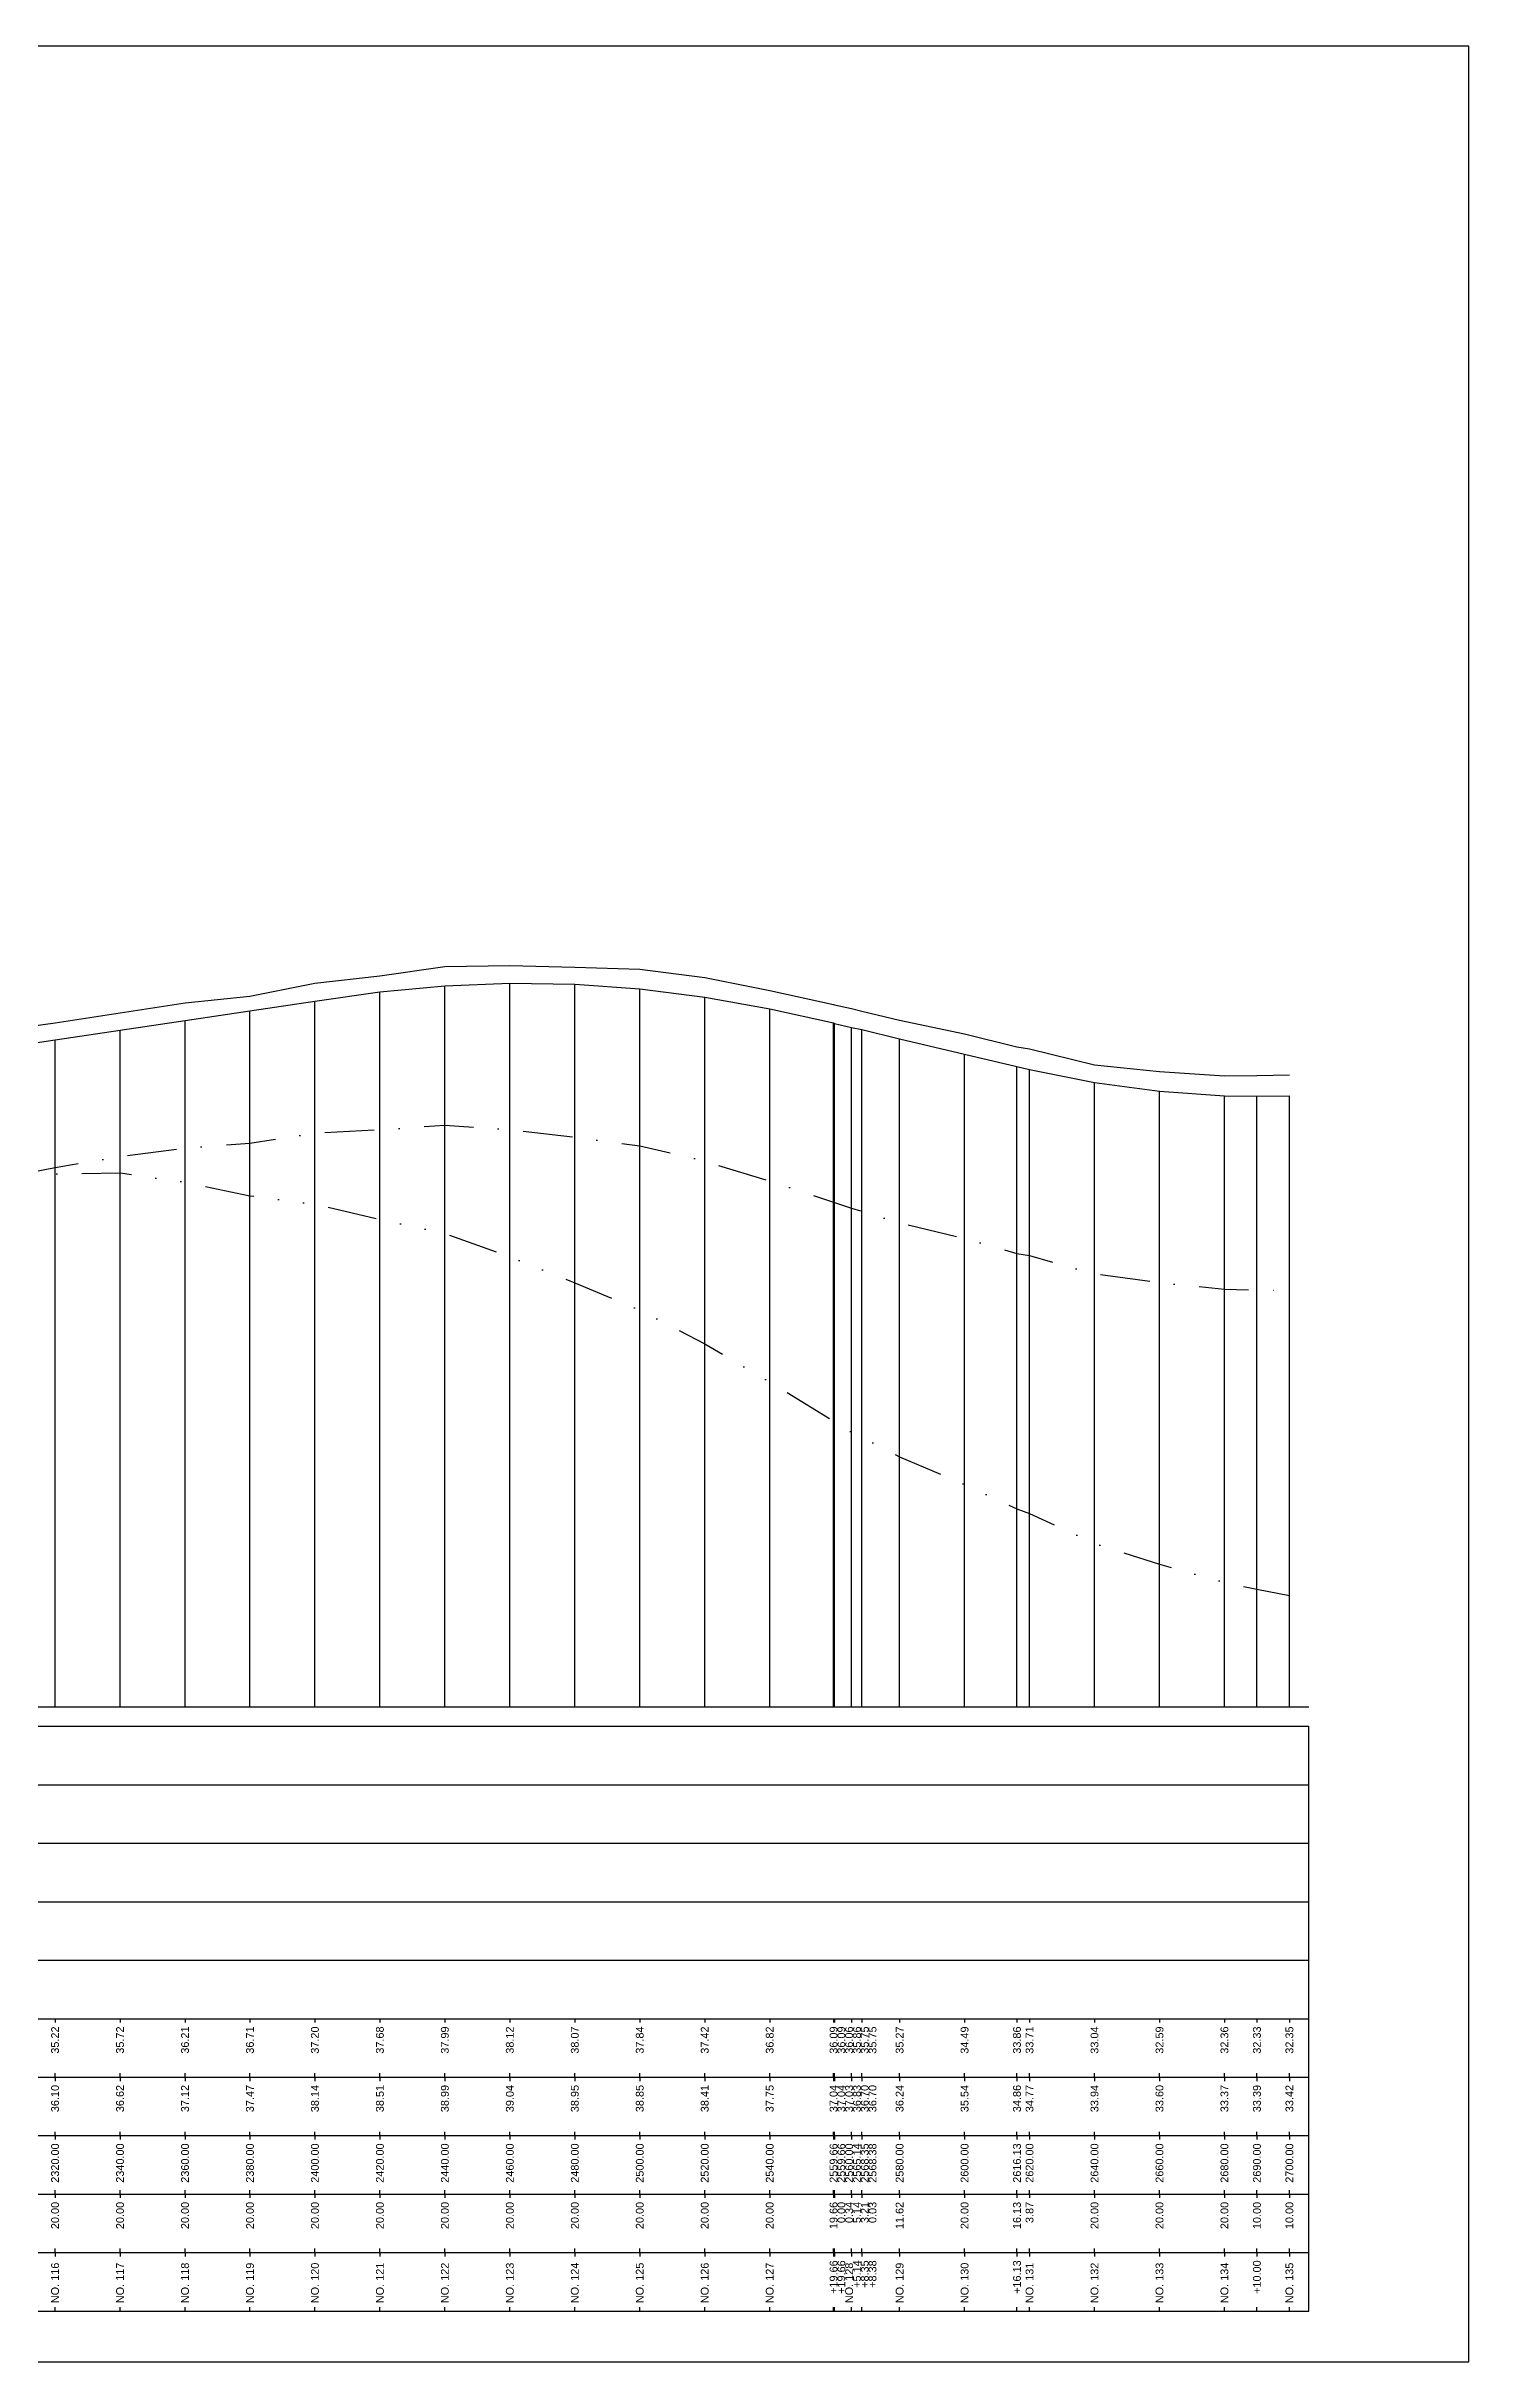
# Model space of a CAD drawing. Header units: millimetres. Extents: x -7351 to 135086, y 1419 to 5643.
# Drawn here: x 77766 to 78131, y 1419 to 2013 of the extents above; entities that cross this region are included whole.
import ezdxf
from ezdxf.enums import TextEntityAlignment as Align

# ---------------------------------------------------------------- set-up
doc = ezdxf.new("R2010")
doc.units = ezdxf.units.MM
doc.linetypes.add('DASHDOT', pattern=[25.4, 12.7, -6.35, 0, -6.35])
doc.linetypes.add('DIVIDE', pattern=[31.75, 12.7, -6.35, 0, -6.35, 0, -6.35])
for name, color, linetype in [('KZ_종단_계획선', 1, 'Continuous'), ('KZ_종단_도각', 7, 'Continuous'), ('KZ_종단_수직선', 7, 'Continuous'), ('KZ_종단_암선1', 56, 'DASHDOT'), ('KZ_종단_암선2', 4, 'DIVIDE'), ('KZ_종단_지반선', 3, 'Continuous'), ('KZ_종단_테이블문자', 7, 'Continuous'), ('KZ_종단_테이블선', 7, 'Continuous')]:
    doc.layers.add(name, color=color, linetype=linetype)
doc.styles.get("Standard").update_dxf_attribs({"font": 'arial.ttf'})

msp = doc.modelspace()

# ---------------------------------------------------------------- linework, layer by layer
at = {"layer": 'KZ_종단_계획선'}
msp.add_lwpolyline([(77752.03, 1755.67), (77768.69, 1758.15), (77785.36, 1760.64), (77802.03, 1763.1), (77818.69, 1765.58), (77835.36, 1768.06), (77852.03, 1770.43), (77868.69, 1772), (77885.36, 1772.66), (77902.03, 1772.4), (77918.69, 1771.22), (77935.36, 1769.14), (77952.03, 1766.13), (77968.41, 1762.48), (77968.41, 1762.48), (77968.69, 1762.32), (77972.98, 1761.32), (77975.65, 1760.78), (77975.68, 1760.77), (77985.36, 1758.41), (78002.03, 1754.49), (78015.47, 1751.33), (78018.69, 1750.57), (78035.36, 1747.21), (78052.03, 1744.97), (78068.69, 1743.83), (78077.03, 1743.68), (78085.36, 1743.81), (78085.36, 1743.81)], dxfattribs=at)
at = {"layer": 'KZ_종단_도각'}
msp.add_lwpolyline([(77290.36, 1419.04), (78131.36, 1419.04), (78131.36, 2013.04), (77290.36, 2013.04)], close=True, dxfattribs=at)
at = {"layer": 'KZ_종단_수직선'}
for p, q in [((77852.03, 1587.04), (77852.03, 1770.43)), ((77868.69, 1587.04), (77868.69, 1772)), ((77885.36, 1587.04), (77885.36, 1772.66)), ((77902.03, 1587.04), (77902.03, 1772.4)), ((77918.69, 1587.04), (77918.69, 1771.22)), ((77818.69, 1587.04), (77818.69, 1765.58)), ((77835.36, 1587.04), (77835.36, 1768.06)), ((77935.36, 1587.04), (77935.36, 1769.14)), ((77952.03, 1587.04), (77952.03, 1766.13)), ((77785.36, 1587.04), (77785.36, 1760.64)), ((77802.03, 1587.04), (77802.03, 1763.1)), ((77968.41, 1587.04), (77968.41, 1762.48)), ((77968.41, 1587.04), (77968.41, 1762.48)), ((77968.69, 1587.04), (77968.69, 1762.32)), ((77972.98, 1587.04), (77972.98, 1761.32)), ((77975.65, 1587.04), (77975.65, 1760.78)), ((77975.68, 1587.04), (77975.68, 1760.77)), ((77985.36, 1587.04), (77985.36, 1758.41)), ((77768.69, 1587.04), (77768.69, 1758.15)), ((78002.03, 1587.04), (78002.03, 1754.49)), ((78015.47, 1587.04), (78015.47, 1751.33)), ((78018.69, 1587.04), (78018.69, 1750.57)), ((78035.36, 1587.04), (78035.36, 1747.21)), ((78052.03, 1587.04), (78052.03, 1744.97)), ((78068.69, 1587.04), (78068.69, 1743.83)), ((78077.03, 1587.04), (78077.03, 1743.68)), ((78085.36, 1587.04), (78085.36, 1743.81))]:
    msp.add_line(p, q, dxfattribs=at)
at = {"layer": 'KZ_종단_암선1', "flags": 128}
msp.add_lwpolyline([(77335.36, 1697.44), (77352.03, 1695.67), (77368.69, 1693.34), (77385.36, 1691.21), (77402.03, 1689.69), (77418.69, 1687.37), (77435.36, 1685.09), (77452.03, 1682.51), (77463.75, 1681.64), (77463.75, 1681.64), (77463.75, 1681.64), (77463.75, 1681.64), (77463.75, 1681.64), (77463.75, 1681.64), (77466.52, 1681.44), (77466.52, 1681.44), (77466.52, 1681.44), (77466.52, 1681.44), (77468.69, 1681.27), (77469.29, 1681.21), (77469.29, 1681.21), (77469.29, 1681.21), (77469.29, 1681.21), (77469.29, 1681.21), (77469.29, 1681.21), (77473.43, 1680.76), (77485.36, 1680.63), (77502.03, 1680.58), (77518.69, 1682.03), (77535.36, 1683.25), (77552.03, 1680.24), (77568.69, 1685.35), (77585.36, 1686.52), (77602.03, 1688.97), (77618.69, 1692.84), (77635.36, 1700.17), (77652.03, 1703.24), (77668.69, 1706.27), (77685.36, 1709.38), (77702.03, 1711.83), (77718.69, 1714.52), (77735.36, 1718.68), (77752.03, 1722.16), (77768.69, 1725.38), (77785.36, 1728.26), (77802.03, 1730.42), (77818.69, 1731.63), (77835.36, 1734.21), (77852.03, 1735.1), (77868.69, 1736.29), (77885.36, 1735.15), (77902.03, 1733.18), (77918.69, 1730.98), (77935.36, 1727.05), (77952.03, 1721.92), (77968.41, 1716.51), (77968.41, 1716.51), (77968.69, 1716.42), (77972.98, 1714.95), (77975.65, 1714.15), (77975.68, 1714.14), (77985.36, 1711.25), (78002.03, 1707.19), (78015.47, 1703.36), (78018.69, 1702.8), (78035.36, 1698.12), (78052.03, 1695.9), (78068.69, 1694.2), (78077.03, 1694), (78085.36, 1693.89)], dxfattribs=at)
at = {"layer": 'KZ_종단_암선2', "flags": 128}
msp.add_lwpolyline([(77335.36, 1680.05), (77352.03, 1679.64), (77368.69, 1678.63), (77385.36, 1677.78), (77402.03, 1677.44), (77418.69, 1676.23), (77435.36, 1674.97), (77452.03, 1673.32), (77463.75, 1673.04), (77463.75, 1673.04), (77463.75, 1673.04), (77463.75, 1673.04), (77463.75, 1673.04), (77463.75, 1673.04), (77466.52, 1672.97), (77466.52, 1672.97), (77466.52, 1672.97), (77466.52, 1672.97), (77468.69, 1672.92), (77469.29, 1672.89), (77469.29, 1672.89), (77469.29, 1672.89), (77469.29, 1672.89), (77469.29, 1672.89), (77469.29, 1672.89), (77473.43, 1672.63), (77485.36, 1673.01), (77502.03, 1673.61), (77518.69, 1675.6), (77535.36, 1677.27), (77552.03, 1674.59), (77568.69, 1679.95), (77585.36, 1681.3), (77602.03, 1683.9), (77618.69, 1687.89), (77635.36, 1695.35), (77652.03, 1698.56), (77668.69, 1701.79), (77685.36, 1705.15), (77702.03, 1707.99), (77718.69, 1712.45), (77735.36, 1718.29), (77752.03, 1721.13), (77768.69, 1723.78), (77785.36, 1724.04), (77802.03, 1721.62), (77818.69, 1718.15), (77835.36, 1715.97), (77852.03, 1712.08), (77868.69, 1708.46), (77885.36, 1702.53), (77902.03, 1695.78), (77918.69, 1688.84), (77935.36, 1680.2), (77952.03, 1670.39), (77968.41, 1660.4), (77968.41, 1660.4), (77968.69, 1660.23), (77972.98, 1657.57), (77975.65, 1656.19), (77975.68, 1656.18), (77985.36, 1651.18), (78002.03, 1644.08), (78015.47, 1637.8), (78018.69, 1636.65), (78035.36, 1628.94), (78052.03, 1623.67), (78068.69, 1618.93), (78077.03, 1617.2), (78085.36, 1615.56)], dxfattribs=at)
at = {"layer": 'KZ_종단_지반선', "flags": 128}
msp.add_lwpolyline([(77752.03, 1760.21), (77768.69, 1762.52), (77785.36, 1765.12), (77802.03, 1767.63), (77818.69, 1769.39), (77835.36, 1772.73), (77852.03, 1774.6), (77868.69, 1776.98), (77885.36, 1777.23), (77902.03, 1776.8), (77918.69, 1776.27), (77935.36, 1774.11), (77952.03, 1770.81), (77968.41, 1767.23), (77968.41, 1767.23), (77968.69, 1767.17), (77972.98, 1766.18), (77975.65, 1765.54), (77975.68, 1765.54), (77985.36, 1763.23), (78002.03, 1759.72), (78015.47, 1756.33), (78018.69, 1755.87), (78035.36, 1751.74), (78052.03, 1750.06), (78068.69, 1748.9), (78077.03, 1748.98), (78085.36, 1749.15)], dxfattribs=at)
at = {"layer": 'KZ_종단_테이블선'}
for p, q in [((77315.36, 1587.04), (78090.36, 1587.04)), ((77315.36, 1582.04), (78090.36, 1582.04)), ((78090.36, 1567.04), (78090.36, 1582.04)), ((77315.36, 1567.04), (78090.36, 1567.04)), ((78090.36, 1552.04), (78090.36, 1567.04)), ((77315.36, 1552.04), (78090.36, 1552.04)), ((78090.36, 1537.04), (78090.36, 1552.04)), ((77315.36, 1537.04), (78090.36, 1537.04)), ((78090.36, 1522.04), (78090.36, 1537.04)), ((77315.36, 1522.04), (78090.36, 1522.04)), ((78090.36, 1507.04), (78090.36, 1522.04)), ((77315.36, 1507.04), (78090.36, 1507.04)), ((77768.69, 1507.04), (77768.69, 1506.04)), ((77785.36, 1507.04), (77785.36, 1506.04)), ((77802.03, 1507.04), (77802.03, 1506.04)), ((77818.69, 1507.04), (77818.69, 1506.04)), ((77835.36, 1507.04), (77835.36, 1506.04)), ((77852.03, 1507.04), (77852.03, 1506.04)), ((77868.69, 1507.04), (77868.69, 1506.04)), ((77885.36, 1507.04), (77885.36, 1506.04)), ((77902.03, 1507.04), (77902.03, 1506.04)), ((77918.69, 1507.04), (77918.69, 1506.04)), ((77935.36, 1507.04), (77935.36, 1506.04)), ((77952.03, 1507.04), (77952.03, 1506.04)), ((77968.41, 1507.04), (77968.41, 1506.04)), ((77968.41, 1507.04), (77968.41, 1506.04)), ((77968.69, 1507.04), (77968.69, 1506.04)), ((77972.98, 1507.04), (77972.98, 1506.04)), ((77975.65, 1507.04), (77975.65, 1506.04)), ((77975.68, 1507.04), (77975.68, 1506.04)), ((77985.36, 1507.04), (77985.36, 1506.04)), ((78002.03, 1507.04), (78002.03, 1506.04)), ((78015.47, 1507.04), (78015.47, 1506.04)), ((78018.69, 1507.04), (78018.69, 1506.04)), ((78035.36, 1507.04), (78035.36, 1506.04)), ((78052.03, 1507.04), (78052.03, 1506.04)), ((78068.69, 1507.04), (78068.69, 1506.04)), ((78077.03, 1507.04), (78077.03, 1506.04)), ((78085.36, 1507.04), (78085.36, 1506.04)), ((78090.36, 1492.04), (78090.36, 1507.04)), ((77315.36, 1492.04), (78090.36, 1492.04)), ((77768.69, 1492.04), (77768.69, 1493.04)), ((77768.69, 1492.04), (77768.69, 1491.04)), ((77785.36, 1492.04), (77785.36, 1493.04)), ((77785.36, 1492.04), (77785.36, 1491.04)), ((77802.03, 1492.04), (77802.03, 1493.04)), ((77802.03, 1492.04), (77802.03, 1491.04)), ((77818.69, 1492.04), (77818.69, 1493.04)), ((77818.69, 1492.04), (77818.69, 1491.04)), ((77835.36, 1492.04), (77835.36, 1493.04)), ((77835.36, 1492.04), (77835.36, 1491.04)), ((77852.03, 1492.04), (77852.03, 1493.04)), ((77852.03, 1492.04), (77852.03, 1491.04)), ((77868.69, 1492.04), (77868.69, 1493.04)), ((77868.69, 1492.04), (77868.69, 1491.04)), ((77885.36, 1492.04), (77885.36, 1493.04)), ((77885.36, 1492.04), (77885.36, 1491.04)), ((77902.03, 1492.04), (77902.03, 1493.04)), ((77902.03, 1492.04), (77902.03, 1491.04)), ((77918.69, 1492.04), (77918.69, 1493.04)), ((77918.69, 1492.04), (77918.69, 1491.04)), ((77935.36, 1492.04), (77935.36, 1493.04)), ((77935.36, 1492.04), (77935.36, 1491.04)), ((77952.03, 1492.04), (77952.03, 1493.04)), ((77952.03, 1492.04), (77952.03, 1491.04)), ((77968.41, 1492.04), (77968.41, 1493.04)), ((77968.41, 1492.04), (77968.41, 1493.04)), ((77968.41, 1492.04), (77968.41, 1491.04)), ((77968.41, 1492.04), (77968.41, 1491.04)), ((77968.69, 1492.04), (77968.69, 1493.04)), ((77968.69, 1492.04), (77968.69, 1491.04)), ((77972.98, 1492.04), (77972.98, 1493.04)), ((77972.98, 1492.04), (77972.98, 1491.04)), ((77975.65, 1492.04), (77975.65, 1493.04)), ((77975.65, 1492.04), (77975.65, 1491.04)), ((77975.68, 1492.04), (77975.68, 1493.04)), ((77975.68, 1492.04), (77975.68, 1491.04)), ((77985.36, 1492.04), (77985.36, 1493.04)), ((77985.36, 1492.04), (77985.36, 1491.04)), ((78002.03, 1492.04), (78002.03, 1493.04)), ((78002.03, 1492.04), (78002.03, 1491.04)), ((78015.47, 1492.04), (78015.47, 1493.04)), ((78015.47, 1492.04), (78015.47, 1491.04)), ((78018.69, 1492.04), (78018.69, 1493.04)), ((78018.69, 1492.04), (78018.69, 1491.04)), ((78035.36, 1492.04), (78035.36, 1493.04)), ((78035.36, 1492.04), (78035.36, 1491.04)), ((78052.03, 1492.04), (78052.03, 1493.04)), ((78052.03, 1492.04), (78052.03, 1491.04)), ((78068.69, 1492.04), (78068.69, 1493.04)), ((78068.69, 1492.04), (78068.69, 1491.04)), ((78077.03, 1492.04), (78077.03, 1493.04)), ((78077.03, 1492.04), (78077.03, 1491.04)), ((78085.36, 1492.04), (78085.36, 1493.04)), ((78085.36, 1492.04), (78085.36, 1491.04)), ((78090.36, 1477.04), (78090.36, 1492.04)), ((77315.36, 1477.04), (78090.36, 1477.04)), ((77768.69, 1477.04), (77768.69, 1478.04)), ((77768.69, 1477.04), (77768.69, 1476.04)), ((77785.36, 1477.04), (77785.36, 1478.04)), ((77785.36, 1477.04), (77785.36, 1476.04)), ((77802.03, 1477.04), (77802.03, 1478.04)), ((77802.03, 1477.04), (77802.03, 1476.04)), ((77818.69, 1477.04), (77818.69, 1478.04)), ((77818.69, 1477.04), (77818.69, 1476.04)), ((77835.36, 1477.04), (77835.36, 1478.04)), ((77835.36, 1477.04), (77835.36, 1476.04)), ((77852.03, 1477.04), (77852.03, 1478.04)), ((77852.03, 1477.04), (77852.03, 1476.04)), ((77868.69, 1477.04), (77868.69, 1478.04)), ((77868.69, 1477.04), (77868.69, 1476.04)), ((77885.36, 1477.04), (77885.36, 1478.04)), ((77885.36, 1477.04), (77885.36, 1476.04)), ((77902.03, 1477.04), (77902.03, 1478.04)), ((77902.03, 1477.04), (77902.03, 1476.04)), ((77918.69, 1477.04), (77918.69, 1478.04)), ((77918.69, 1477.04), (77918.69, 1476.04)), ((77935.36, 1477.04), (77935.36, 1478.04)), ((77935.36, 1477.04), (77935.36, 1476.04)), ((77952.03, 1477.04), (77952.03, 1478.04)), ((77952.03, 1477.04), (77952.03, 1476.04)), ((77968.41, 1477.04), (77968.41, 1478.04)), ((77968.41, 1477.04), (77968.41, 1478.04)), ((77968.41, 1477.04), (77968.41, 1476.04)), ((77968.41, 1477.04), (77968.41, 1476.04)), ((77968.69, 1477.04), (77968.69, 1478.04)), ((77968.69, 1477.04), (77968.69, 1476.04)), ((77972.98, 1477.04), (77972.98, 1478.04)), ((77972.98, 1477.04), (77972.98, 1476.04)), ((77975.65, 1477.04), (77975.65, 1478.04)), ((77975.65, 1477.04), (77975.65, 1476.04)), ((77975.68, 1477.04), (77975.68, 1478.04)), ((77975.68, 1477.04), (77975.68, 1476.04)), ((77985.36, 1477.04), (77985.36, 1478.04)), ((77985.36, 1477.04), (77985.36, 1476.04)), ((78002.03, 1477.04), (78002.03, 1478.04)), ((78002.03, 1477.04), (78002.03, 1476.04)), ((78015.47, 1477.04), (78015.47, 1478.04)), ((78015.47, 1477.04), (78015.47, 1476.04)), ((78018.69, 1477.04), (78018.69, 1478.04)), ((78018.69, 1477.04), (78018.69, 1476.04)), ((78035.36, 1477.04), (78035.36, 1478.04)), ((78035.36, 1477.04), (78035.36, 1476.04)), ((78052.03, 1477.04), (78052.03, 1478.04)), ((78052.03, 1477.04), (78052.03, 1476.04)), ((78068.69, 1477.04), (78068.69, 1478.04)), ((78068.69, 1477.04), (78068.69, 1476.04)), ((78077.03, 1477.04), (78077.03, 1478.04)), ((78077.03, 1477.04), (78077.03, 1476.04)), ((78085.36, 1477.04), (78085.36, 1478.04)), ((78085.36, 1477.04), (78085.36, 1476.04)), ((78090.36, 1462.04), (78090.36, 1477.04)), ((77315.36, 1462.04), (78090.36, 1462.04)), ((77768.69, 1462.04), (77768.69, 1463.04)), ((77768.69, 1462.04), (77768.69, 1461.04)), ((77785.36, 1462.04), (77785.36, 1463.04)), ((77785.36, 1462.04), (77785.36, 1461.04)), ((77802.03, 1462.04), (77802.03, 1463.04)), ((77802.03, 1462.04), (77802.03, 1461.04)), ((77818.69, 1462.04), (77818.69, 1463.04)), ((77818.69, 1462.04), (77818.69, 1461.04)), ((77835.36, 1462.04), (77835.36, 1463.04)), ((77835.36, 1462.04), (77835.36, 1461.04)), ((77852.03, 1462.04), (77852.03, 1463.04)), ((77852.03, 1462.04), (77852.03, 1461.04)), ((77868.69, 1462.04), (77868.69, 1463.04)), ((77868.69, 1462.04), (77868.69, 1461.04)), ((77885.36, 1462.04), (77885.36, 1463.04)), ((77885.36, 1462.04), (77885.36, 1461.04)), ((77902.03, 1462.04), (77902.03, 1463.04)), ((77902.03, 1462.04), (77902.03, 1461.04)), ((77918.69, 1462.04), (77918.69, 1463.04)), ((77918.69, 1462.04), (77918.69, 1461.04)), ((77935.36, 1462.04), (77935.36, 1463.04)), ((77935.36, 1462.04), (77935.36, 1461.04)), ((77952.03, 1462.04), (77952.03, 1463.04)), ((77952.03, 1462.04), (77952.03, 1461.04)), ((77968.41, 1462.04), (77968.41, 1463.04)), ((77968.41, 1462.04), (77968.41, 1463.04)), ((77968.41, 1462.04), (77968.41, 1461.04)), ((77968.41, 1462.04), (77968.41, 1461.04)), ((77968.69, 1462.04), (77968.69, 1463.04)), ((77968.69, 1462.04), (77968.69, 1461.04)), ((77972.98, 1462.04), (77972.98, 1463.04)), ((77972.98, 1462.04), (77972.98, 1461.04)), ((77975.65, 1462.04), (77975.65, 1463.04)), ((77975.65, 1462.04), (77975.65, 1461.04)), ((77975.68, 1462.04), (77975.68, 1463.04)), ((77975.68, 1462.04), (77975.68, 1461.04)), ((77985.36, 1462.04), (77985.36, 1463.04)), ((77985.36, 1462.04), (77985.36, 1461.04)), ((78002.03, 1462.04), (78002.03, 1463.04)), ((78002.03, 1462.04), (78002.03, 1461.04)), ((78015.47, 1462.04), (78015.47, 1463.04)), ((78015.47, 1462.04), (78015.47, 1461.04)), ((78018.69, 1462.04), (78018.69, 1463.04)), ((78018.69, 1462.04), (78018.69, 1461.04)), ((78035.36, 1462.04), (78035.36, 1463.04)), ((78035.36, 1462.04), (78035.36, 1461.04)), ((78052.03, 1462.04), (78052.03, 1463.04)), ((78052.03, 1462.04), (78052.03, 1461.04)), ((78068.69, 1462.04), (78068.69, 1463.04)), ((78068.69, 1462.04), (78068.69, 1461.04)), ((78077.03, 1462.04), (78077.03, 1463.04)), ((78077.03, 1462.04), (78077.03, 1461.04)), ((78085.36, 1462.04), (78085.36, 1463.04)), ((78085.36, 1462.04), (78085.36, 1461.04)), ((78090.36, 1447.04), (78090.36, 1462.04)), ((77315.36, 1447.04), (78090.36, 1447.04)), ((77768.69, 1447.04), (77768.69, 1448.04)), ((77768.69, 1447.04), (77768.69, 1446.04)), ((77785.36, 1447.04), (77785.36, 1448.04)), ((77785.36, 1447.04), (77785.36, 1446.04)), ((77802.03, 1447.04), (77802.03, 1448.04)), ((77802.03, 1447.04), (77802.03, 1446.04)), ((77818.69, 1447.04), (77818.69, 1448.04)), ((77818.69, 1447.04), (77818.69, 1446.04)), ((77835.36, 1447.04), (77835.36, 1448.04)), ((77835.36, 1447.04), (77835.36, 1446.04)), ((77852.03, 1447.04), (77852.03, 1448.04)), ((77852.03, 1447.04), (77852.03, 1446.04)), ((77868.69, 1447.04), (77868.69, 1448.04)), ((77868.69, 1447.04), (77868.69, 1446.04)), ((77885.36, 1447.04), (77885.36, 1448.04)), ((77885.36, 1447.04), (77885.36, 1446.04)), ((77902.03, 1447.04), (77902.03, 1448.04)), ((77902.03, 1447.04), (77902.03, 1446.04)), ((77918.69, 1447.04), (77918.69, 1448.04)), ((77918.69, 1447.04), (77918.69, 1446.04)), ((77935.36, 1447.04), (77935.36, 1448.04)), ((77935.36, 1447.04), (77935.36, 1446.04)), ((77952.03, 1447.04), (77952.03, 1448.04)), ((77952.03, 1447.04), (77952.03, 1446.04)), ((77968.41, 1447.04), (77968.41, 1448.04)), ((77968.41, 1447.04), (77968.41, 1448.04)), ((77968.41, 1447.04), (77968.41, 1446.04)), ((77968.41, 1447.04), (77968.41, 1446.04)), ((77968.69, 1447.04), (77968.69, 1448.04)), ((77968.69, 1447.04), (77968.69, 1446.04)), ((77972.98, 1447.04), (77972.98, 1448.04)), ((77972.98, 1447.04), (77972.98, 1446.04)), ((77975.65, 1447.04), (77975.65, 1448.04)), ((77975.65, 1447.04), (77975.65, 1446.04)), ((77975.68, 1447.04), (77975.68, 1448.04)), ((77975.68, 1447.04), (77975.68, 1446.04)), ((77985.36, 1447.04), (77985.36, 1448.04)), ((77985.36, 1447.04), (77985.36, 1446.04)), ((78002.03, 1447.04), (78002.03, 1448.04)), ((78002.03, 1447.04), (78002.03, 1446.04)), ((78015.47, 1447.04), (78015.47, 1448.04)), ((78015.47, 1447.04), (78015.47, 1446.04)), ((78018.69, 1447.04), (78018.69, 1448.04)), ((78018.69, 1447.04), (78018.69, 1446.04)), ((78035.36, 1447.04), (78035.36, 1448.04)), ((78035.36, 1447.04), (78035.36, 1446.04)), ((78052.03, 1447.04), (78052.03, 1448.04)), ((78052.03, 1447.04), (78052.03, 1446.04)), ((78068.69, 1447.04), (78068.69, 1448.04)), ((78068.69, 1447.04), (78068.69, 1446.04)), ((78077.03, 1447.04), (78077.03, 1448.04)), ((78077.03, 1447.04), (78077.03, 1446.04)), ((78085.36, 1447.04), (78085.36, 1448.04)), ((78085.36, 1447.04), (78085.36, 1446.04)), ((78090.36, 1432.04), (78090.36, 1447.04)), ((77315.36, 1432.04), (78090.36, 1432.04)), ((77768.69, 1432.04), (77768.69, 1433.04)), ((77785.36, 1432.04), (77785.36, 1433.04)), ((77802.03, 1432.04), (77802.03, 1433.04)), ((77818.69, 1432.04), (77818.69, 1433.04)), ((77835.36, 1432.04), (77835.36, 1433.04)), ((77852.03, 1432.04), (77852.03, 1433.04)), ((77868.69, 1432.04), (77868.69, 1433.04)), ((77885.36, 1432.04), (77885.36, 1433.04)), ((77902.03, 1432.04), (77902.03, 1433.04)), ((77918.69, 1432.04), (77918.69, 1433.04)), ((77935.36, 1432.04), (77935.36, 1433.04)), ((77952.03, 1432.04), (77952.03, 1433.04)), ((77968.41, 1432.04), (77968.41, 1433.04)), ((77968.41, 1432.04), (77968.41, 1433.04)), ((77968.69, 1432.04), (77968.69, 1433.04)), ((77972.98, 1432.04), (77972.98, 1433.04)), ((77975.65, 1432.04), (77975.65, 1433.04)), ((77975.68, 1432.04), (77975.68, 1433.04)), ((77985.36, 1432.04), (77985.36, 1433.04)), ((78002.03, 1432.04), (78002.03, 1433.04)), ((78015.47, 1432.04), (78015.47, 1433.04)), ((78018.69, 1432.04), (78018.69, 1433.04)), ((78035.36, 1432.04), (78035.36, 1433.04)), ((78052.03, 1432.04), (78052.03, 1433.04)), ((78068.69, 1432.04), (78068.69, 1433.04)), ((78077.03, 1432.04), (78077.03, 1433.04)), ((78085.36, 1432.04), (78085.36, 1433.04))]:
    msp.add_line(p, q, dxfattribs=at)

# ---------------------------------------------------------------- texts
at = {"layer": 'KZ_종단_테이블문자'}
for s, p in [('35.22', (77768.69, 1505.04)), ('35.72', (77785.36, 1505.04)), ('36.21', (77802.03, 1505.04)), ('36.71', (77818.69, 1505.04)), ('37.20', (77835.36, 1505.04)), ('37.68', (77852.03, 1505.04)), ('37.99', (77868.69, 1505.04)), ('38.12', (77885.36, 1505.04)), ('38.07', (77902.03, 1505.04)), ('37.84', (77918.69, 1505.04)), ('37.42', (77935.36, 1505.04)), ('36.82', (77952.03, 1505.04)), ('36.09', (77968.41, 1505.04)), ('36.09', (77970.41, 1505.04)), ('36.06', (77972.41, 1505.04)), ('35.86', (77974.41, 1505.04)), ('35.75', (77976.41, 1505.04)), ('35.75', (77978.41, 1505.04)), ('35.27', (77985.36, 1505.04)), ('34.49', (78002.03, 1505.04)), ('33.86', (78015.47, 1505.04)), ('33.71', (78018.69, 1505.04)), ('33.04', (78035.36, 1505.04)), ('32.59', (78052.03, 1505.04)), ('32.36', (78068.69, 1505.04)), ('32.33', (78077.03, 1505.04)), ('32.35', (78085.36, 1505.04)), ('36.10', (77768.69, 1490.04)), ('36.62', (77785.36, 1490.04)), ('37.12', (77802.03, 1490.04)), ('37.47', (77818.69, 1490.04)), ('38.14', (77835.36, 1490.04)), ('38.51', (77852.03, 1490.04)), ('38.99', (77868.69, 1490.04)), ('39.04', (77885.36, 1490.04)), ('38.95', (77902.03, 1490.04)), ('38.85', (77918.69, 1490.04)), ('38.41', (77935.36, 1490.04)), ('37.75', (77952.03, 1490.04)), ('37.04', (77968.41, 1490.04)), ('37.04', (77970.41, 1490.04)), ('37.03', (77972.41, 1490.04)), ('36.83', (77974.41, 1490.04)), ('36.70', (77976.41, 1490.04)), ('36.70', (77978.41, 1490.04)), ('36.24', (77985.36, 1490.04)), ('35.54', (78002.03, 1490.04)), ('34.86', (78015.47, 1490.04)), ('34.77', (78018.69, 1490.04)), ('33.94', (78035.36, 1490.04)), ('33.60', (78052.03, 1490.04)), ('33.37', (78068.69, 1490.04)), ('33.39', (78077.03, 1490.04)), ('33.42', (78085.36, 1490.04)), ('2320.00', (77768.69, 1475.04)), ('2340.00', (77785.36, 1475.04)), ('2360.00', (77802.03, 1475.04)), ('2380.00', (77818.69, 1475.04)), ('2400.00', (77835.36, 1475.04)), ('2420.00', (77852.03, 1475.04)), ('2440.00', (77868.69, 1475.04)), ('2460.00', (77885.36, 1475.04)), ('2480.00', (77902.03, 1475.04)), ('2500.00', (77918.69, 1475.04)), ('2520.00', (77935.36, 1475.04)), ('2540.00', (77952.03, 1475.04)), ('2559.66', (77968.41, 1475.04)), ('2559.66', (77970.41, 1475.04)), ('2560.00', (77972.41, 1475.04)), ('2565.14', (77974.41, 1475.04)), ('2568.35', (77976.41, 1475.04)), ('2568.38', (77978.41, 1475.04)), ('2580.00', (77985.36, 1475.04)), ('2600.00', (78002.03, 1475.04)), ('2616.13', (78015.47, 1475.04)), ('2620.00', (78018.69, 1475.04)), ('2640.00', (78035.36, 1475.04)), ('2660.00', (78052.03, 1475.04)), ('2680.00', (78068.69, 1475.04)), ('2690.00', (78077.03, 1475.04)), ('2700.00', (78085.36, 1475.04)), ('20.00', (77768.69, 1460.04)), ('20.00', (77785.36, 1460.04)), ('20.00', (77802.03, 1460.04)), ('20.00', (77818.69, 1460.04)), ('20.00', (77835.36, 1460.04)), ('20.00', (77852.03, 1460.04)), ('20.00', (77868.69, 1460.04)), ('20.00', (77885.36, 1460.04)), ('20.00', (77902.03, 1460.04)), ('20.00', (77918.69, 1460.04)), ('20.00', (77935.36, 1460.04)), ('20.00', (77952.03, 1460.04)), ('19.66', (77968.41, 1460.04)), ('0.00', (77970.41, 1460.04)), ('0.34', (77972.41, 1460.04)), ('5.14', (77974.41, 1460.04)), ('3.21', (77976.41, 1460.04)), ('0.03', (77978.41, 1460.04)), ('11.62', (77985.36, 1460.04)), ('20.00', (78002.03, 1460.04)), ('16.13', (78015.47, 1460.04)), ('3.87', (78018.69, 1460.04)), ('20.00', (78035.36, 1460.04)), ('20.00', (78052.03, 1460.04)), ('20.00', (78068.69, 1460.04)), ('10.00', (78077.03, 1460.04)), ('10.00', (78085.36, 1460.04)), ('+19.66', (77968.41, 1445.04)), ('+19.66', (77970.41, 1445.04)), ('+5.14', (77974.41, 1445.04)), ('+8.35', (77976.41, 1445.04)), ('+8.38', (77978.41, 1445.04)), ('+16.13', (78015.47, 1445.04)), ('+10.00', (78077.03, 1445.04))]:
    msp.add_text(s, height=2, rotation=90, dxfattribs=at).set_placement(p, align=Align.MIDDLE_RIGHT)
for s, p in [('NO. 116', (77768.69, 1434.04)), ('NO. 117', (77785.36, 1434.04)), ('NO. 118', (77802.03, 1434.04)), ('NO. 119', (77818.69, 1434.04)), ('NO. 120', (77835.36, 1434.04)), ('NO. 121', (77852.03, 1434.04)), ('NO. 122', (77868.69, 1434.04)), ('NO. 123', (77885.36, 1434.04)), ('NO. 124', (77902.03, 1434.04)), ('NO. 125', (77918.69, 1434.04)), ('NO. 126', (77935.36, 1434.04)), ('NO. 127', (77952.03, 1434.04)), ('NO. 128', (77972.41, 1434.04)), ('NO. 129', (77985.36, 1434.04)), ('NO. 130', (78002.03, 1434.04)), ('NO. 131', (78018.69, 1434.04)), ('NO. 132', (78035.36, 1434.04)), ('NO. 133', (78052.03, 1434.04)), ('NO. 134', (78068.69, 1434.04)), ('NO. 135', (78085.36, 1434.04))]:
    msp.add_text(s, height=2, rotation=90, dxfattribs=at).set_placement(p, align=Align.MIDDLE_LEFT)

doc.saveas('drawing.dxf')
